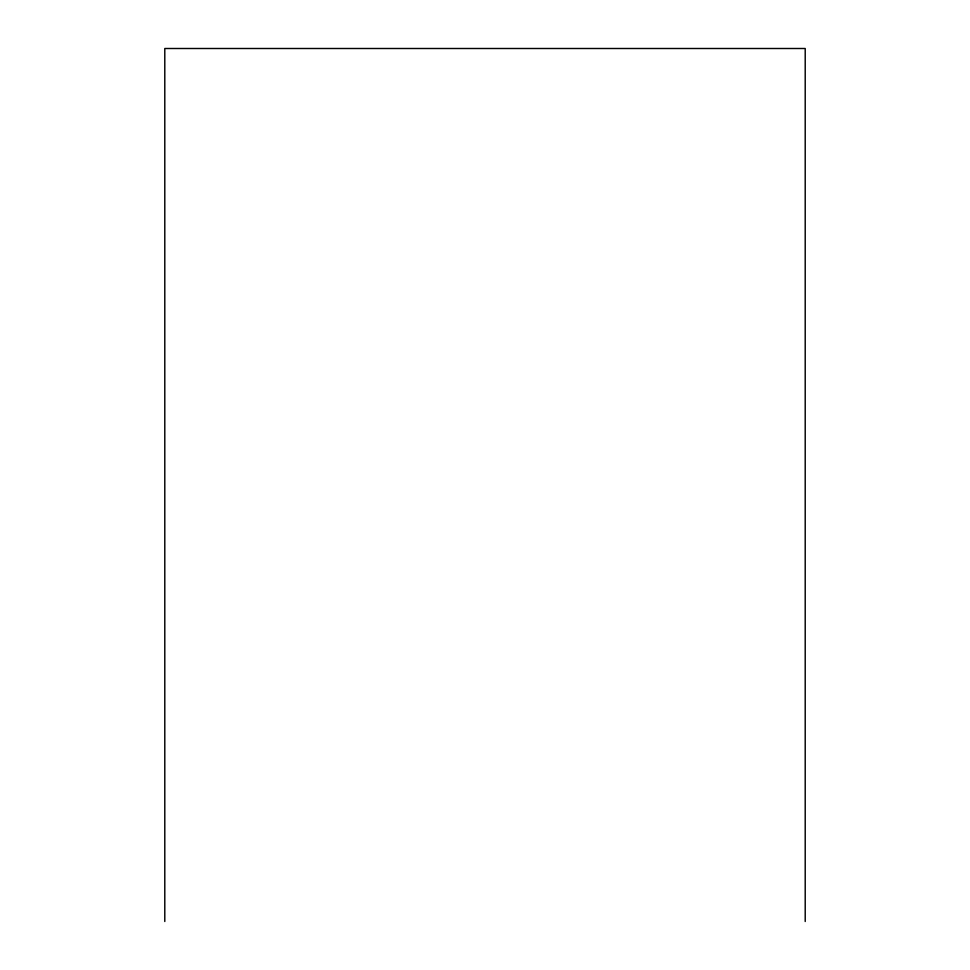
<?xml version="1.0" encoding="UTF-8"?>
<svg xmlns="http://www.w3.org/2000/svg" width="970" height="970" viewBox="0 0 970 970"><rect width="100%" height="100%" fill="white"/><g stroke="black" fill="none" stroke-linecap="round" stroke-linejoin="round"><path stroke-width="1.45" d="M805.209 921.5L805.209 48.5L164.791 48.5L164.791 921.5"/></g></svg>
